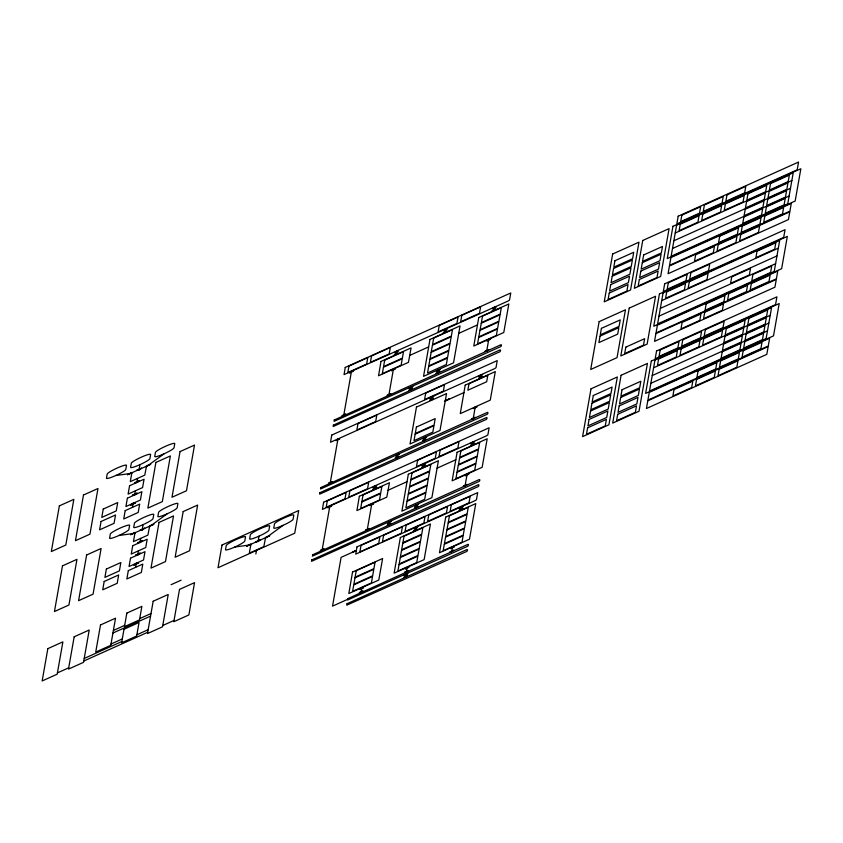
<?xml version="1.0" encoding="UTF-8"?>
<svg xmlns="http://www.w3.org/2000/svg" width="843" height="843" viewBox="0 0 843 843"><rect width="100%" height="100%" fill="white"/><g stroke="black" fill="none" stroke-linecap="round" stroke-linejoin="round"><path stroke-width="1.26" d="M396.031 354.429L398.033 352.932L394.271 354.629L396.031 354.429L396.568 351.215L398.37 350.994L394.608 352.69L396.6 351.194M374.397 489.225L376.389 487.728L372.627 489.425L374.397 489.225L374.935 486.011M361.078 592.408L363.07 590.922L359.308 592.608L361.078 592.408L361.847 587.887L363.649 587.676L359.887 589.362L361.879 587.877M397.042 457.77L399.045 456.274L395.283 457.97L397.042 457.77L397.58 454.546M410.562 390.14L412.554 388.644L408.792 390.341L410.562 390.14L411.099 386.926L412.901 386.705L409.14 388.402L411.131 386.905M388.918 524.936L390.92 523.44L387.158 525.136L388.918 524.936L389.455 521.722L391.257 521.501L387.495 523.197L389.487 521.701M424.25 440.784L426.242 439.287L422.48 440.973L424.25 440.784L424.788 437.559L426.59 437.348L422.828 439.034L424.819 437.549M431.426 400.056L433.418 398.57L429.656 400.256L431.426 400.056L431.953 396.842M437.77 373.154L439.761 371.658L436 373.354L437.77 373.154L438.307 369.929M444.935 332.427L446.938 330.941L443.176 332.627L444.935 332.427L445.473 329.213L447.275 329.002L443.513 330.688L445.504 329.202M416.126 507.95L418.128 506.453L414.366 508.15L416.126 507.95L416.663 504.725M423.302 467.222L425.293 465.736L421.532 467.422L423.302 467.222L423.829 464.008L425.631 463.798L421.869 465.484L423.871 463.998M405.515 577.181L407.506 575.695L403.744 577.381L405.515 577.181L406.052 573.967M406.389 572.028L408.381 570.542L404.619 572.228L406.389 572.028L407.158 567.508L408.96 567.286L405.198 568.983L407.19 567.487M415.304 530.521L417.296 529.035L413.534 530.721L415.304 530.521L415.841 527.307L417.643 527.096L413.881 528.782L415.873 527.296M480.32 378.064L482.322 376.568L478.561 378.265L480.32 378.064L480.858 374.84L482.66 374.629L478.898 376.326L480.889 374.829M451.7 551.649L453.692 550.152L449.93 551.849L451.7 551.649L452.47 547.128L454.272 546.907L450.51 548.603L452.501 547.107M493.84 310.435L495.832 308.938L492.07 310.635L493.84 310.435L494.377 307.221M460.784 510.068L462.775 508.571L459.014 510.268L460.784 510.068L461.321 506.854M472.196 445.23L474.198 443.734L470.436 445.431L472.196 445.23L472.733 442.006L474.535 441.795L470.773 443.492L472.765 441.995M388.865 395.146L390.857 393.66L387.095 395.346L388.865 395.146L393.386 369.308L395.188 369.097L391.426 370.783L393.418 369.297M367.221 529.941L369.223 528.456L365.462 530.142L367.221 529.941L371.742 504.103M131.761 473.302L130.296 481.659L144.775 475.136L146.577 465.789L150.76 464.272L127.451 474.757L131.761 472.449L131.761 473.302L115.818 475.515A10.632 1.391 -24.9 0 1 106.46 478.192L107.187 474.051A10.632 1.391 -24.9 0 1 117.135 468.044A10.632 1.391 -24.9 0 1 126.492 465.368L125.765 469.509A10.632 1.391 -24.9 0 1 115.818 475.515M132.435 507.37L133.152 503.282L135.428 503.029L130.591 505.199L133.152 503.282M134.627 494.925L137.188 493.018L132.362 495.189L134.627 494.925L135.344 490.837M136.819 482.491L139.38 480.573L134.553 482.744L136.819 482.491L137.535 478.392M139.011 470.046L141.571 468.128L136.735 470.299L139.011 470.046L139.959 464.651A10.632 1.391 -24.9 0 0 149.906 458.655L150.634 454.503A10.632 1.391 -24.9 0 0 141.266 457.191A10.632 1.391 -24.9 0 0 131.329 463.186L130.591 467.338A10.632 1.391 -24.9 0 0 139.959 464.651M134.901 533.282L133.426 541.638L147.904 535.126L149.706 525.769L153.89 524.251L130.581 534.736L134.901 532.428L134.901 533.282L118.947 535.495A10.632 1.391 -24.9 0 1 109.59 538.182L110.317 534.03A10.632 1.391 -24.9 0 1 120.264 528.034A10.632 1.391 -24.9 0 1 129.632 525.347L128.895 529.499A10.632 1.391 -24.9 0 1 118.947 535.495M135.565 567.36L136.292 563.261L138.558 563.008L133.731 565.179L136.292 563.261M137.757 554.915L140.317 552.997L135.491 555.168L137.757 554.915L138.473 550.827M139.949 542.47L142.509 540.553L137.683 542.723L139.949 542.47L140.665 538.382M142.14 530.026L144.701 528.118L139.875 530.289L142.14 530.026L143.089 524.641A10.632 1.391 -24.9 0 0 153.036 518.635L153.763 514.493A10.632 1.391 -24.9 0 0 144.406 517.17A10.632 1.391 -24.9 0 0 134.458 523.176L133.721 527.318A10.632 1.391 -24.9 0 0 143.089 524.641M250.803 544.82L249.328 553.166L263.817 546.654L265.608 537.307L269.792 535.79L246.483 546.275L250.803 543.967L250.803 544.82L234.849 547.023A10.632 1.391 -24.9 0 1 225.492 549.71L226.219 545.569A10.632 1.391 -24.9 0 1 236.166 539.562A10.632 1.391 -24.9 0 1 245.534 536.875L244.797 541.027A10.632 1.391 -24.9 0 1 234.849 547.023M255.851 553.999L256.567 549.91M258.042 541.564L260.603 539.646L255.777 541.817L258.042 541.564L258.991 536.169A10.632 1.391 -24.9 0 0 268.938 530.163L269.665 526.021A10.632 1.391 -24.9 0 0 260.308 528.709A10.632 1.391 -24.9 0 0 250.36 534.704L249.633 538.856A10.632 1.391 -24.9 0 0 258.991 536.169M330.203 483.081L332.205 481.585L328.443 483.281L330.203 483.081L337.917 439.14M343.723 415.451L345.714 413.966L341.952 415.652L343.723 415.451L351.426 371.521M322.089 550.247L324.081 548.761L320.319 550.447L322.089 550.247L329.792 506.316L331.594 506.095L327.832 507.792L329.824 506.295M473.186 418.76L475.178 417.274L471.427 418.96L473.186 418.76L475.199 407.148L477.001 406.927L473.239 408.623L475.241 407.127M486.706 351.141L488.698 349.645L484.936 351.341L486.706 351.141L488.719 339.518M465.03 485.947L467.085 474.314L468.877 474.093L465.115 475.789L467.117 474.293M146.25 466.79L164.09 453.797A10.632 1.391 -24.9 0 0 174.037 447.791L174.775 443.65A10.632 1.391 -24.9 0 0 165.407 446.337A10.632 1.391 -24.9 0 0 155.46 452.333L154.733 456.484A10.632 1.391 -24.9 0 0 164.09 453.797M149.38 526.77L167.22 513.777A10.632 1.391 -24.9 0 0 177.167 507.781L177.905 503.629A10.632 1.391 -24.9 0 0 168.537 506.316A10.632 1.391 -24.9 0 0 158.589 512.323L157.862 516.464A10.632 1.391 -24.9 0 0 167.22 513.777M265.282 538.308L283.132 525.315A10.632 1.391 -24.9 0 0 293.079 519.309L293.807 515.168A10.632 1.391 -24.9 0 0 284.439 517.844A10.632 1.391 -24.9 0 0 274.491 523.851L273.764 527.992A10.632 1.391 -24.9 0 0 283.132 525.315M409.719 355.419L428.529 346.958M458.687 333.385L477.496 324.924M463.977 392.553L445.167 401.026M388.075 490.215L406.884 481.753M437.043 468.181L455.852 459.72M347.738 599.299L332.542 606.138L341.099 557.36L356.336 550.5M675.232 233.005L791.851 180.55M673.863 240.761L790.481 188.305M672.503 248.516L789.111 196.061M661.713 300.635L778.331 248.179M660.354 308.39L776.961 255.935M658.984 316.146L775.602 263.69M171.097 584.684L181.129 580.174M653.588 367.801L770.207 315.345M652.229 375.556L768.837 323.101M650.859 383.312L767.478 330.856M113.394 630.459L124.68 625.38M139.727 618.604L151.002 613.535M112.93 633.04L150.549 616.117M111.002 644.031L122.288 638.952M84.216 658.457L121.835 641.534M136.882 634.768L148.157 629.689M57.429 672.893L68.715 667.814M83.752 661.038L147.704 632.282M162.752 625.506L174.037 620.427M59.358 505.874L51.318 551.554L65.796 545.042L73.836 499.362L59.358 505.874M47.84 648.636L42.15 680.954L57.198 674.179L62.888 641.86L47.84 648.636M62.487 565.864L54.447 611.533L68.926 605.021L76.966 559.341L62.487 565.864M83.489 495.02L75.448 540.69L89.938 534.177L97.978 488.508L83.489 495.02M86.618 555L78.578 600.68L93.067 594.167L101.107 548.487L86.618 555M74.173 636.792L68.483 669.1L83.531 662.335L89.221 630.016L74.173 636.792M101.055 521.49L99.59 529.836L114.068 523.324L115.544 514.968L101.055 521.49M103.246 509.056L101.771 517.412L116.26 510.9L117.725 502.544L103.246 509.056M104.184 581.47L102.72 589.815L117.198 583.303L118.673 574.958L104.184 581.47M106.376 569.046L104.901 577.392L119.39 570.88L120.855 562.534L106.376 569.046M100.507 624.948L95.723 652.092L110.77 645.316L115.554 618.182L100.507 624.948M125.196 510.626L123.721 518.982L138.21 512.46L139.675 504.114L125.196 510.626M127.388 498.192L125.913 506.538L140.402 500.025L141.866 491.669L127.388 498.192M129.58 485.747L128.104 494.093L142.583 487.581L144.058 479.235L129.58 485.747M128.326 570.616L126.85 578.962L141.339 572.45L142.804 564.093L128.326 570.616M130.517 558.171L129.042 566.517L143.531 560.005L144.996 551.659L130.517 558.171M132.709 545.727L131.234 554.083L145.723 547.56L147.188 539.214L132.709 545.727M123.995 629.257L121.603 642.819L136.65 636.054L139.042 622.482L123.995 629.257M126.84 613.103L124.448 626.665L139.495 619.9L141.887 606.338L126.84 613.103M155.902 462.449L147.862 508.118L162.341 501.606L170.381 455.926L155.902 462.449M159.032 522.428L150.992 568.108L165.47 561.596L173.521 515.916L159.032 522.428M153.173 601.249L147.483 633.567L162.53 626.802L168.221 594.484L153.173 601.249M180.044 451.585L171.993 497.265L186.482 490.752L194.522 445.072L180.044 451.585M183.173 511.575L175.133 557.244L189.612 550.732L197.652 505.062L183.173 511.575M179.506 589.405L173.816 621.723L188.864 614.958L194.554 582.639L179.506 589.405M222.015 545.021L218.01 567.729L294.713 533.229L298.707 510.521L222.015 545.021M319.834 492.807L319.666 494.156L485.073 419.972C487.212 419.898 488.15 416.084 485.41 418.033L319.876 492.733M320.751 487.633L320.572 488.982L485.979 414.798C488.129 414.714 489.024 410.973 486.316 412.859L320.783 487.56M333.354 425.178L333.185 426.526L498.582 352.342C500.731 352.258 501.648 348.496 498.93 350.403L333.364 425.146M334.26 420.004L334.091 421.352L499.499 347.168C501.648 347.084 502.565 343.301 499.836 345.23L334.26 420.004M331.731 435.083L330.54 442.248L494.578 368.665L496 367.738L497.244 360.604L331.731 435.083M345.251 367.453L344.049 374.619L508.097 301.035L509.509 300.108L510.763 292.974L345.251 367.453M311.71 559.973L311.541 561.322L476.948 487.138C479.087 487.064 480.015 483.26 477.286 485.199L311.71 559.973M312.627 554.799L312.447 556.148L477.855 481.964C480.004 481.88 480.9 478.139 478.202 480.025L312.627 554.799M323.607 502.249L322.416 509.414L486.453 435.831L487.876 434.904L489.13 427.791L323.617 502.217M348.949 366.083L347.811 372.543L366.621 364.092L367.759 357.622L348.949 366.083M327.316 500.879L326.178 507.338L344.987 498.877L346.125 492.417L327.316 500.879M358.012 423.555L356.874 430.025L375.672 421.563L376.81 415.093L358.012 423.555M371.521 355.936L370.383 362.395L389.192 353.934L390.33 347.474L371.521 355.936M349.887 490.721L348.749 497.191L367.559 488.729L368.697 482.27L349.887 490.721M380.994 361.489L378.549 375.767L408.434 362.353L411.089 347.927L381.036 361.415M359.36 496.285L356.916 510.563L386.8 497.149L389.445 482.723L359.371 496.253M383.449 367.232L382.311 373.691L401.12 365.23L402.259 358.77L383.449 367.232M384.703 360.119L383.565 366.589L402.374 358.127L403.512 351.657L384.703 360.119M361.816 502.028L360.678 508.487L379.487 500.025L380.625 493.566L361.816 502.028M363.059 494.915L361.921 501.374L380.73 492.923L381.868 486.453L363.059 494.915M346.947 603.83L346.779 605.179L465.526 551.975C467.675 551.902 468.603 548.108 465.873 550.036L346.989 603.757M347.853 598.656L347.685 600.005L466.442 546.801C468.592 546.717 469.53 542.903 466.78 544.863L347.864 598.625M352.543 572.06L348.823 593.525L378.77 580.058L382.627 558.498L352.543 572.06M356.958 546.949L355.767 554.114L475.22 500.573L476.453 499.741L477.707 492.607L357 546.875M353.744 584.905L352.606 591.375L371.415 582.913L372.553 576.443L353.744 584.905M354.998 577.803L353.86 584.262L372.659 575.801L373.797 569.341L354.998 577.803M356.241 570.69L355.103 577.149L373.913 568.688L375.051 562.228L356.241 570.69M361.036 545.41L359.898 551.88L378.707 543.419L379.845 536.949L361.036 545.41M383.607 535.263L382.469 541.722L401.279 533.261L402.417 526.801L383.607 535.263M416.453 407.095L410.025 443.987L440.014 430.467L446.548 393.555L416.453 407.095M429.972 339.466L423.544 376.357L453.534 362.838L460.057 325.904L429.983 339.434M415.146 434.166L414.008 440.626L432.817 432.164L433.955 425.704L415.146 434.166M416.4 427.053L415.262 433.513L434.071 425.051L435.209 418.592L416.4 427.053M408.328 474.261L401.9 511.153L431.89 497.633L438.423 460.721L408.328 474.261M428.666 366.536L427.527 372.996L446.337 364.534L447.475 358.075L428.666 366.536M429.919 359.424L428.781 365.883L447.591 357.432L448.729 350.962L429.919 359.424M431.173 352.311L430.035 358.781L448.845 350.319L449.983 343.849L431.173 352.311M432.427 345.209L431.289 351.668L450.088 343.206L451.226 336.747L432.427 345.209M433.671 338.096L432.533 344.555L451.342 336.094L452.48 329.634L433.671 338.096M400.341 537.56L394.134 573.145L424.134 559.626L430.425 523.998L400.351 537.528M425.715 393.101L424.577 399.561L443.386 391.099L444.524 384.64L425.715 393.101M407.021 501.332L405.883 507.792L424.693 499.33L425.831 492.87L407.021 501.332M408.275 494.219L407.137 500.679L425.947 492.217L427.085 485.758L408.275 494.219M409.529 487.106L408.391 493.576L427.201 485.115L428.339 478.645L409.529 487.106M410.783 479.994L409.645 486.464L428.455 478.002L429.593 471.543L410.783 479.994M412.037 472.891L410.899 479.351L429.709 470.889L430.847 464.43L412.037 472.891M439.235 325.472L438.097 331.942L456.906 323.48L458.044 317.01L439.235 325.472M399.034 564.631L397.896 571.09L416.705 562.629L417.843 556.169L399.034 564.631M400.288 557.518L399.15 563.978L417.959 555.526L419.097 549.056L400.288 557.518M401.542 550.405L400.404 556.875L419.203 548.414L420.341 541.944L401.542 550.405M402.785 543.303L401.647 549.762L420.457 541.301L421.595 534.841L402.785 543.303M404.039 536.19L402.901 542.65L421.711 534.188L422.849 527.729L404.039 536.19M406.178 525.105L405.04 531.575L423.85 523.113L424.988 516.643L406.178 525.105M417.591 460.267L416.453 466.727L435.262 458.265L436.4 451.806L417.591 460.267M461.806 315.324L460.668 321.784L479.477 313.322L480.615 306.863L461.806 315.324M448.992 399.002L445.167 401.015L448.992 399.002M428.75 514.957L427.612 521.417L446.421 512.955L447.559 506.495L428.75 514.957M440.162 450.109L439.024 456.579L457.833 448.118L458.971 441.658L440.162 450.109M465.22 385.156L460.267 413.65L490.268 400.13L495.315 371.584L465.231 385.125M478.74 317.526L473.787 346.02L503.777 332.5L508.824 303.965L478.74 317.526M468.993 383.755L467.854 390.214L486.664 381.753L487.802 375.293L468.993 383.755M445.684 517.159L439.477 552.745L469.477 539.225L475.768 503.598L445.726 517.086M457.096 452.322L452.143 480.816L482.143 467.296L487.191 438.76L457.106 452.291M478.687 337.485L477.549 343.944L496.358 335.493L497.496 329.023L478.687 337.485M479.941 330.372L478.803 336.842L497.612 328.38L498.75 321.91L479.941 330.372M481.258 323.238L480.12 329.697L498.93 321.236L500.068 314.776L481.258 323.238M482.512 316.125L481.374 322.584L500.184 314.133L501.322 307.663L482.512 316.125M444.314 544.262L443.176 550.721L461.985 542.26L463.123 535.8L444.314 544.262M445.568 537.149L444.43 543.609L463.228 535.147L464.367 528.687L445.568 537.149M446.885 530.005L445.747 536.475L464.556 528.013L465.694 521.554L446.885 530.005M448.202 522.871L447.064 529.33L465.873 520.869L467.011 514.409L448.202 522.871M449.456 515.758L448.318 522.228L467.127 513.766L468.265 507.296L449.456 515.758M451.321 504.799L450.183 511.269L468.993 502.807L470.131 496.337L451.321 504.799M457.043 472.28L455.905 478.74L474.714 470.278L475.852 463.819L457.043 472.28M458.297 465.167L457.159 471.637L475.968 463.176L477.106 456.706L458.297 465.167M459.614 458.034L458.476 464.493L477.286 456.031L478.424 449.572L459.614 458.034M460.868 450.921L459.73 457.38L478.539 448.919L479.678 442.459L460.868 450.921M599.131 321.647L590.711 369.476L617.044 357.632L625.464 309.792L599.131 321.647M612.65 254.017L604.231 301.847L630.564 290.003L638.983 242.173L612.65 254.017M600.047 336.104L598.909 342.574L617.719 334.113L618.857 327.653L600.047 336.104M601.417 328.349L600.279 334.819L619.089 326.357L620.227 319.887L601.417 328.349M591.006 388.813L582.587 436.642L608.92 424.798L617.339 376.969L591.006 388.813M609.236 293.048L608.098 299.507L626.907 291.046L628.046 284.586L609.236 293.048M610.722 284.639L609.584 291.109L628.393 282.647L629.531 276.177L610.722 284.639M612.197 276.241L611.059 282.7L629.869 274.238L631.007 267.779L612.197 276.241M613.567 268.485L612.429 274.944L631.238 266.483L632.376 260.023L613.567 268.485M614.926 260.729L613.788 267.189L632.598 258.727L633.736 252.268L614.926 260.729M587.603 427.833L586.465 434.303L605.274 425.841L606.412 419.371L587.603 427.833M589.078 419.435L587.94 425.894L606.749 417.433L607.887 410.973L589.078 419.435M590.564 411.036L589.426 417.496L608.225 409.034L609.363 402.575L590.564 411.036M591.923 403.281L590.785 409.74L609.594 401.279L610.732 394.819L591.923 403.281M593.293 395.515L592.155 401.985L610.964 393.523L612.102 387.063L593.293 395.515M629.226 308.106L620.806 355.936L647.139 344.092L655.559 296.262L629.226 308.106M642.745 240.476L634.326 288.306L660.649 276.462L669.079 228.632L642.745 240.476M625.822 347.137L624.684 353.596L643.494 345.135L644.632 338.675L625.822 347.137M621.101 375.272L612.682 423.102L639.015 411.258L647.435 363.428L621.101 375.272M639.331 279.507L638.193 285.967L657.003 277.505L658.141 271.046L639.331 279.507M640.817 271.098L639.679 277.568L658.488 269.107L659.626 262.647L640.817 271.098M642.292 262.7L641.154 269.159L659.964 260.708L661.102 254.238L642.292 262.7M643.662 254.944L642.524 261.404L661.333 252.942L662.472 246.483L643.662 254.944M617.698 414.303L616.56 420.762L635.369 412.301L636.507 405.841L617.698 414.303M619.173 405.894L618.035 412.364L636.844 403.902L637.982 397.432L619.173 405.894M620.648 397.496L619.51 403.955L638.32 395.493L639.458 389.034L620.648 397.496M622.018 389.74L620.88 396.199L639.689 387.738L640.828 381.278L622.018 389.74M659.437 293.922L653.746 326.241L781.64 268.706L787.33 236.388L659.437 293.922M672.946 226.293L667.256 258.611L795.16 201.077L800.85 168.758L672.946 226.293M655.907 333.596L654.547 341.352L774.928 287.2L776.287 279.444L655.907 333.596M657.392 325.198L656.023 332.953L776.403 278.801L777.773 271.046L657.392 325.198M663.083 292.879L657.614 323.902L774.232 271.446L779.691 240.424L663.083 292.879M664.674 283.828L663.304 291.583L783.684 237.431L785.054 229.675L664.674 283.828M651.312 361.089L645.622 393.407L773.516 335.872L779.206 303.554L651.312 361.089M669.426 265.966L668.067 273.722L788.437 219.58L789.807 211.825L669.426 265.966M670.912 257.568L669.542 265.324L789.923 211.172L791.282 203.416L670.912 257.568M676.602 225.25L671.133 256.272L787.752 203.816L793.21 172.794L676.602 225.25M678.193 216.198L676.824 223.953L797.204 169.812L798.563 162.046L678.193 216.198M666.729 291.826L665.591 298.296L684.4 289.834L685.538 283.364L666.729 291.826M668.32 282.784L667.182 289.244L685.991 280.782L687.129 274.323L668.32 282.784M647.793 400.762L646.423 408.518L766.803 354.366L768.163 346.61L647.793 400.762M649.268 392.364L647.898 400.119L768.279 345.967L769.648 338.212L649.268 392.364M654.958 360.045L649.5 391.068L766.108 338.612L771.577 307.59L654.958 360.045M656.549 350.994L655.19 358.749L775.56 304.597L776.93 296.841L656.549 350.994M680.248 224.206L679.11 230.666L697.92 222.204L699.058 215.745L680.248 224.206M681.839 215.155L680.701 221.614L699.511 213.153L700.649 206.693L681.839 215.155M658.604 358.992L657.466 365.462L676.276 357L677.414 350.54L658.604 358.992M660.195 349.95L659.057 356.41L677.867 347.948L679.005 341.489L660.195 349.95M682.135 322.395L680.996 328.865L699.806 320.403L700.944 313.933L682.135 322.395M689.3 281.678L688.162 288.137L706.971 279.676L708.109 273.216L689.3 281.678M690.891 272.626L689.753 279.096L708.563 270.635L709.701 264.165L690.891 272.626M695.644 254.765L694.506 261.235L713.315 252.774L714.453 246.314L695.644 254.765M702.82 214.048L701.682 220.518L720.491 212.057L721.629 205.587L702.82 214.048M704.411 204.997L703.273 211.467L722.082 203.005L723.22 196.535L704.411 204.997M674.01 389.561L672.872 396.031L691.681 387.569L692.82 381.099L674.01 389.561M681.176 348.844L680.038 355.303L698.847 346.842L699.985 340.382L681.176 348.844M682.767 339.792L681.629 346.262L700.438 337.801L701.576 331.331L682.767 339.792M704.706 312.247L703.568 318.707L722.367 310.245L723.505 303.786L704.706 312.247M706.181 303.838L705.043 310.308L723.852 301.847L724.991 295.377L706.181 303.838M718.215 244.618L717.077 251.077L735.886 242.615L737.024 236.156L718.215 244.618M719.701 236.219L718.563 242.679L737.372 234.217L738.51 227.758L719.701 236.219M725.391 203.901L724.253 210.36L743.062 201.898L744.2 195.439L725.391 203.901M726.982 194.849L725.844 201.308L744.654 192.847L745.792 186.387L726.982 194.849M696.581 379.413L695.443 385.873L714.253 377.411L715.391 370.952L696.581 379.413M698.057 371.004L696.919 377.474L715.728 369.013L716.866 362.553L698.057 371.004M703.747 338.686L702.609 345.156L721.418 336.694L722.556 330.235L703.747 338.686M705.338 329.645L704.2 336.104L723.009 327.642L724.148 321.183L705.338 329.645M728.752 293.691L727.614 300.15L746.424 291.689L747.562 285.229L728.752 293.691M731.713 276.883L730.575 283.343L749.385 274.892L750.523 268.422L731.713 276.883M740.786 234.459L739.648 240.929L758.458 232.468L759.596 226.008L740.786 234.459M742.272 226.061L741.134 232.52L759.943 224.069L761.081 217.599L742.272 226.061M743.863 217.009L742.725 223.479L761.535 215.018L762.673 208.548L743.863 217.009M745.223 209.254L744.084 215.724L762.894 207.262L764.032 200.792L745.223 209.254M746.592 201.498L745.454 207.968L764.264 199.506L765.402 193.036L746.592 201.498M747.962 193.742L746.824 200.213L765.634 191.751L766.772 185.281L747.962 193.742M719.153 369.255L718.015 375.725L736.824 367.263L737.962 360.793L719.153 369.255M720.628 360.857L719.49 367.316L738.299 358.855L739.437 352.395L720.628 360.857M722.219 351.805L721.081 358.275L739.891 349.813L741.029 343.343L722.219 351.805M723.589 344.049L722.451 350.519L741.26 342.058L742.398 335.588L723.589 344.049M724.948 336.294L723.81 342.753L742.62 334.302L743.758 327.832L724.948 336.294M726.318 328.538L725.18 334.998L743.99 326.536L745.128 320.077L726.318 328.538M751.324 283.533L750.186 290.003L768.995 281.541L770.133 275.071L751.324 283.533M752.915 274.491L751.777 280.951L770.586 272.489L771.724 266.03L752.915 274.491M757.014 251.214L755.876 257.684L774.685 249.222L775.823 242.752L757.014 251.214M764.843 215.913L763.705 222.373L782.504 213.911L783.642 207.452L764.843 215.913M766.435 206.862L765.296 213.321L784.106 204.86L785.244 198.4L766.435 206.862M767.794 199.106L766.656 205.566L785.465 197.104L786.603 190.644L767.794 199.106M769.164 191.35L768.026 197.81L786.835 189.348L787.973 182.889L769.164 191.35M770.523 183.595L769.385 190.054L788.194 181.593L789.333 175.133L770.523 183.595M743.199 350.699L742.061 357.169L760.871 348.707L762.009 342.247L743.199 350.699M744.79 341.657L743.652 348.117L762.462 339.655L763.6 333.196L744.79 341.657M746.16 333.902L745.022 340.361L763.832 331.9L764.97 325.44L746.16 333.902M747.52 326.146L746.382 332.606L765.191 324.144L766.329 317.685L747.52 326.146M748.89 318.38L747.752 324.85L766.561 316.388L767.699 309.929L748.89 318.38M352.711 551.849L352.564 552.513L356.399 550.49L352.711 551.849M351.468 371.5L349.466 372.996L353.228 371.299L351.468 371.5M494.409 307.2L492.417 308.696L496.179 307L494.409 307.2M337.948 439.129L335.946 440.626L339.708 438.929L337.948 439.129M438.339 369.919L436.347 371.415L440.109 369.719L438.339 369.919M488.75 339.497L486.759 340.994L490.521 339.297L488.75 339.497M431.995 396.821L429.993 398.317L433.755 396.631L431.995 396.821M397.611 454.535L395.62 456.031L399.382 454.335L397.611 454.535M374.966 485.989L372.964 487.486L376.726 485.789L374.966 485.989M371.774 504.093L369.782 505.579L373.544 503.893L371.774 504.093M416.695 504.715L414.703 506.211L418.465 504.514L416.695 504.715M467.064 484.44L465.062 485.937L463.302 486.137L467.064 484.44M461.353 506.833L459.361 508.329L463.123 506.632L461.353 506.833M406.084 573.957L404.092 575.442L407.854 573.756L406.084 573.957"/></g></svg>
